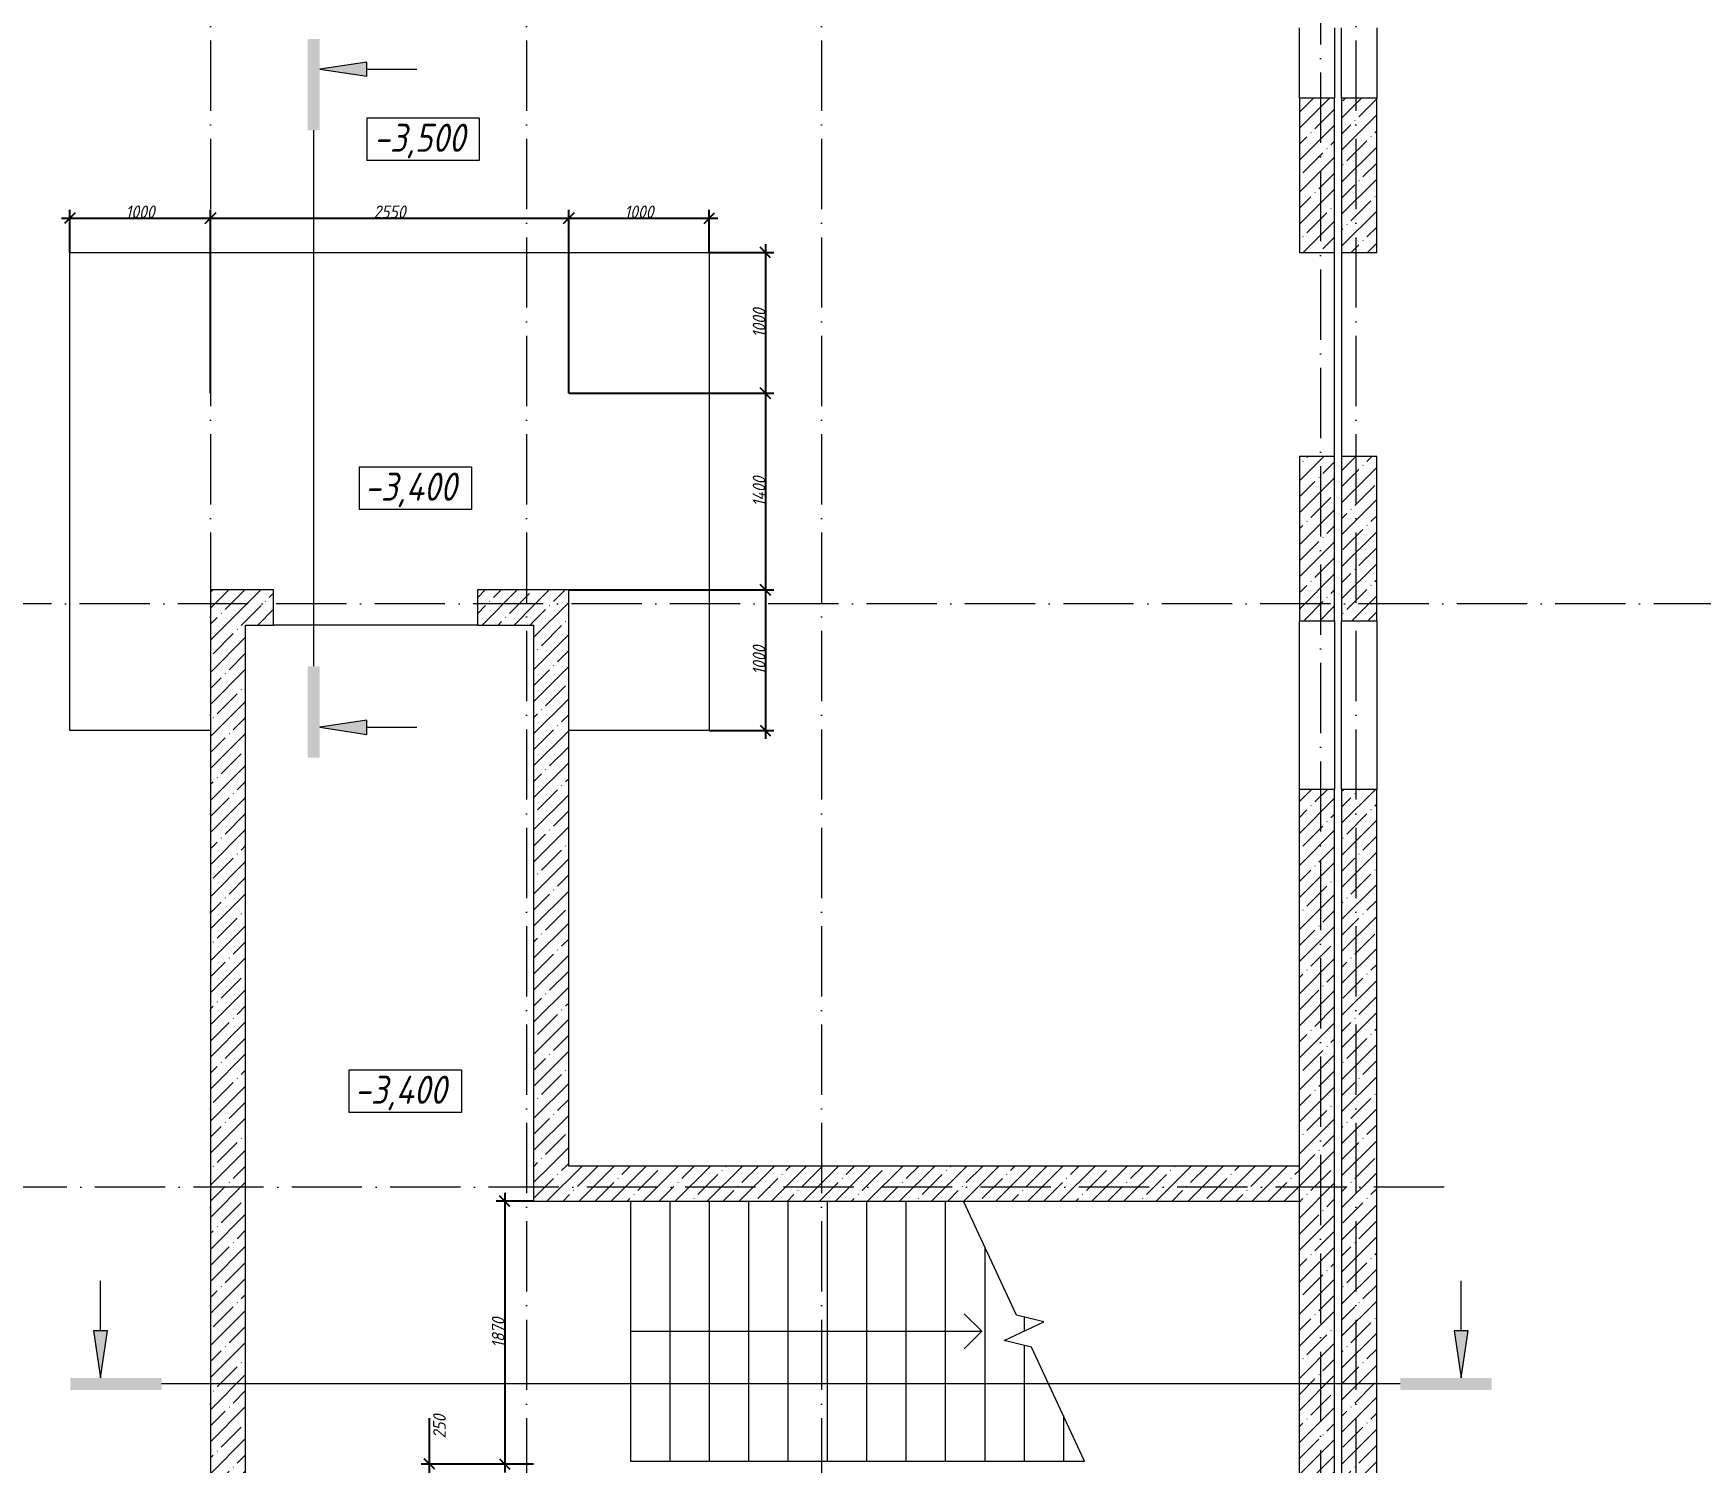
# Model space of a CAD drawing. Header units: millimetres. Extents: x -356862 to 418287, y 0 to 839748.
# Drawn here: x -285311 to -273446, y 515987 to 526157 of the extents above; entities that cross this region are included whole.
import ezdxf

# ---------------------------------------------------------------- set-up
doc = ezdxf.new("R2010")
doc.units = ezdxf.units.MM
doc.linetypes.add('50_200_ШТРИХ_1Т_ш5_п1_п1_', pattern=[700, 500, -100, 0, -100])
for name, color, linetype, lineweight in [('A-____-____-DIMS', 7, 'Continuous', 9), ('A-____-NOTE-TEXT', 7, 'Continuous', 9), ('A-____-NOTE-TEXT-1', 7, 'Continuous', 5), ('A-DETL-GENF-OTLN-2', 7, 'Continuous', 5), ('A-FLOR-____-OTLN', 7, 'Continuous', 9), ('A-WALL-____-MCUT-1', 7, 'Continuous', 9), ('A-WALL-____-OTLN', 7, 'Continuous', 9), ('A-WALL-____-PATT-1', 7, 'Continuous', 9), ('G-____-____-DIMS', 7, 'Continuous', 9), ('S-GRID-____-OTLN-1', 7, '50_200_ШТРИХ_1Т_ш5_п1_п1_', 9), ('S-STRS-____-MBND', 7, 'Continuous', 9), ('S-STRS-____-OTLN-1', 7, 'Continuous', 9)]:
    doc.layers.add(name, color=color, linetype=linetype, lineweight=lineweight)
doc.layers.add('A-DETL-GENF-OTLN-3', color=9, linetype='Continuous', lineweight=9, true_color=0x808080)
doc.styles.add('ISOCPEUR_I_2', font='isocpeui.ttf', dxfattribs={"width": 0.85, "height": 2.3})
doc.styles.add('ISOCPEUR_I_7', font='isocpeui.ttf', dxfattribs={"width": 0.9, "height": 90})
doc.dimstyles.new('ISO-1_8_0_9К_СРЕДНИЙ_Кладочные', dxfattribs={"dimscale": 304.8, "dimtxt": 89.638306, "dimasz": 0.246063, "dimexe": 0.19685, "dimexo": 0, "dimgap": 0, "dimtad": 1, "dimdec": 3, "dimrnd": 0.001, "dimdsep": 46, "dimtxsty": 'ISOCPEUR_I_7', "dimblk1": 'OBLIQUE', "dimblk2": 'OBLIQUE', "dimsah": 1, "dimcen": 0.09, "dimdle": 0.19685, "dimazin": 0, "dimtfac": 1, "dimtdec": 4, "dimtix": 1, "dimtmove": 2, "dimatfit": 3, "dimfxl": 1, "dimtvp": 1, "dimtolj": 1, "dimtzin": 0, "dimarcsym": 2})
doc.dimstyles.new('ISO-1_8_0_9К_СРЕДНИЙ_Кладочные_1', dxfattribs={"dimscale": 304.8, "dimtxt": 89.638306, "dimasz": 0.246063, "dimexe": 0.19685, "dimexo": 0, "dimgap": 0, "dimtad": 1, "dimdec": 3, "dimrnd": 0.001, "dimdsep": 46, "dimtxsty": 'ISOCPEUR_I_7', "dimblk1": 'OBLIQUE', "dimblk2": 'OBLIQUE', "dimsah": 1, "dimcen": 0.09, "dimdle": 0.19685, "dimazin": 0, "dimtfac": 1, "dimtdec": 4, "dimtix": 1, "dimtmove": 0, "dimatfit": 3, "dimfxl": 1, "dimtvp": 1, "dimtolj": 1, "dimtzin": 0, "dimarcsym": 2})
pattern_1 = [(45, (-350751.34, 459015.94), (-114.04925, 114.04925), []), (45, (-350637.3, 459015.94), (-114.04925, 114.04925), [201.612, -40.322, 3.353, -36.97])]

# ---------------------------------------------------------------- blocks, each defined once
blk = doc.blocks.new('DET_L_Имитация разреза_ISO2-5 - Вправо-35541910-АР1_Кладочный план подвала в осях 1-64_Ю-ЯЯ')
at = {"layer": 'A-DETL-GENF-OTLN-3'}
blk.add_line((143, 0), (3957, 0), dxfattribs=at)
blk = doc.blocks.new('DET_L_Имитация разреза_ISO2-5 - Низ-28995336-АР1_Кладочный план подвала в осях 1-64_Ю-ЯЯ')
at = {"layer": 'A-DETL-GENF-OTLN-3'}
blk.add_line((143, 0), (8957, 0), dxfattribs=at)
blk = doc.blocks.new('Высотные отметки - 9_5х3_5_h_-17668430-АР1_Кладочный план подвала в осях 1-64_Ю-ЯЯ')
at = {"layer": 'G-____-____-DIMS'}
for p, q in [((-4, 3), (-4, 0)), ((4, 3), (-4, 3)), ((4, 3), (4, 0)), ((4, 0), (-4, 0))]:
    blk.add_line(p, q, dxfattribs=at)
blk = doc.blocks.new('_Oblique')
at = {"color": 0, "linetype": 'ByBlock', "lineweight": -2}
blk.add_line((-0.5, -0.5), (0.5, 0.5), dxfattribs=at)
blk = doc.blocks.new('*D8407')
at = {"layer": 'A-____-____-DIMS', "color": 0, "lineweight": -2, "transparency": 16777216}
for p, q in [((-280102, 524657), (-280102, 523537)), ((-280501, 524597), (-280042, 524597)), ((-281501, 523597), (-280042, 523597))]:
    blk.add_line(p, q, dxfattribs=at)
at = {"layer": 'Defpoints', "color": 0, "transparency": 16777216}
for p in [(-280501, 524597), (-281501, 523597), (-280102, 523597)]:
    blk.add_point(p, dxfattribs=at)
at = {"layer": 'A-____-____-DIMS', "color": 0, "lineweight": -2, "transparency": 16777216, "xscale": 75, "yscale": 75, "zscale": 75}
for p, rotation in [((-280102, 524597), 90), ((-280102, 523597), 270)]:
    blk.add_blockref('_Oblique', p, dxfattribs=dict(at, rotation=rotation))
at = {"layer": 'A-____-____-DIMS', "color": 0, "transparency": 16777216, "insert": (-280147, 524097), "char_height": 90, "width": 504.73, "attachment_point": 5, "rotation": 90, "style": 'ISOCPEUR_I_7'}
blk.add_mtext('\\A1;1000', dxfattribs=at)
blk = doc.blocks.new('*D8408')
at = {"layer": 'A-____-____-DIMS', "color": 0, "lineweight": -2, "transparency": 16777216}
for p, q in [((-281501, 523597), (-280042, 523597)), ((-280102, 523657), (-280102, 522137)), ((-281501, 522197), (-280042, 522197))]:
    blk.add_line(p, q, dxfattribs=at)
at = {"layer": 'Defpoints', "color": 0, "transparency": 16777216}
for p in [(-281501, 523597), (-281501, 522197), (-280102, 522197)]:
    blk.add_point(p, dxfattribs=at)
at = {"layer": 'A-____-____-DIMS', "color": 0, "lineweight": -2, "transparency": 16777216, "xscale": 75, "yscale": 75, "zscale": 75}
for p, rotation in [((-280102, 523597), 90), ((-280102, 522197), 270)]:
    blk.add_blockref('_Oblique', p, dxfattribs=dict(at, rotation=rotation))
at = {"layer": 'A-____-____-DIMS', "color": 0, "transparency": 16777216, "insert": (-280147, 522897), "char_height": 90, "width": 521.28, "attachment_point": 5, "rotation": 90, "style": 'ISOCPEUR_I_7'}
blk.add_mtext('\\A1;1400', dxfattribs=at)
blk = doc.blocks.new('*D8409')
at = {"layer": 'A-____-____-DIMS', "color": 0, "lineweight": -2, "transparency": 16777216}
for p, q in [((-281501, 522197), (-280042, 522197)), ((-280102, 522257), (-280102, 521137)), ((-280501, 521197), (-280042, 521197))]:
    blk.add_line(p, q, dxfattribs=at)
at = {"layer": 'Defpoints', "color": 0, "transparency": 16777216}
for p in [(-281501, 522197), (-280501, 521197), (-280102, 521197)]:
    blk.add_point(p, dxfattribs=at)
at = {"layer": 'A-____-____-DIMS', "color": 0, "lineweight": -2, "transparency": 16777216, "xscale": 75, "yscale": 75, "zscale": 75}
for p, rotation in [((-280102, 522197), 90), ((-280102, 521197), 270)]:
    blk.add_blockref('_Oblique', p, dxfattribs=dict(at, rotation=rotation))
at = {"layer": 'A-____-____-DIMS', "color": 0, "transparency": 16777216, "insert": (-280147, 521697), "char_height": 90, "width": 504.73, "attachment_point": 5, "rotation": 90, "style": 'ISOCPEUR_I_7'}
blk.add_mtext('\\A1;1000', dxfattribs=at)
blk = doc.blocks.new('*D8410')
at = {"layer": 'A-____-____-DIMS', "color": 0, "lineweight": -2, "transparency": 16777216}
for p, q in [((-285051, 524597), (-285051, 524902)), ((-284051, 523597), (-284051, 524902)), ((-285111, 524842), (-283991, 524842))]:
    blk.add_line(p, q, dxfattribs=at)
at = {"layer": 'Defpoints', "color": 0, "transparency": 16777216}
for p in [(-284051, 524842), (-285051, 524597), (-284051, 523597)]:
    blk.add_point(p, dxfattribs=at)
at = {"layer": 'A-____-____-DIMS', "color": 0, "lineweight": -2, "transparency": 16777216, "xscale": 75, "yscale": 75, "zscale": 75, "rotation": 180}
blk.add_blockref('_Oblique', (-285051, 524842), dxfattribs=at)
at = {"layer": 'A-____-____-DIMS', "color": 0, "lineweight": -2, "transparency": 16777216, "xscale": 75, "yscale": 75, "zscale": 75}
blk.add_blockref('_Oblique', (-284051, 524842), dxfattribs=at)
at = {"layer": 'A-____-____-DIMS', "color": 0, "transparency": 16777216, "insert": (-284551, 524887), "char_height": 90, "width": 504.73, "attachment_point": 5, "style": 'ISOCPEUR_I_7'}
blk.add_mtext('\\A1;1000', dxfattribs=at)
blk = doc.blocks.new('*D8411')
at = {"layer": 'A-____-____-DIMS', "color": 0, "lineweight": -2, "transparency": 16777216}
for p, q in [((-284051, 523597), (-284051, 524902)), ((-281501, 523597), (-281501, 524902)), ((-284111, 524842), (-281441, 524842))]:
    blk.add_line(p, q, dxfattribs=at)
at = {"layer": 'Defpoints', "color": 0, "transparency": 16777216}
for p in [(-281501, 524842), (-284051, 523597), (-281501, 523597)]:
    blk.add_point(p, dxfattribs=at)
at = {"layer": 'A-____-____-DIMS', "color": 0, "lineweight": -2, "transparency": 16777216, "xscale": 75, "yscale": 75, "zscale": 75, "rotation": 180}
blk.add_blockref('_Oblique', (-284051, 524842), dxfattribs=at)
at = {"layer": 'A-____-____-DIMS', "color": 0, "lineweight": -2, "transparency": 16777216, "xscale": 75, "yscale": 75, "zscale": 75}
blk.add_blockref('_Oblique', (-281501, 524842), dxfattribs=at)
at = {"layer": 'A-____-____-DIMS', "color": 0, "transparency": 16777216, "insert": (-282776, 524887), "char_height": 90, "width": 546.1, "attachment_point": 5, "style": 'ISOCPEUR_I_7'}
blk.add_mtext('\\A1;2550', dxfattribs=at)
blk = doc.blocks.new('*D8412')
at = {"layer": 'A-____-____-DIMS', "color": 0, "lineweight": -2, "transparency": 16777216}
for p, q in [((-281501, 523597), (-281501, 524902)), ((-280501, 524597), (-280501, 524902)), ((-281561, 524842), (-280441, 524842))]:
    blk.add_line(p, q, dxfattribs=at)
at = {"layer": 'Defpoints', "color": 0, "transparency": 16777216}
for p in [(-280501, 524842), (-280501, 524597), (-281501, 523597)]:
    blk.add_point(p, dxfattribs=at)
at = {"layer": 'A-____-____-DIMS', "color": 0, "lineweight": -2, "transparency": 16777216, "xscale": 75, "yscale": 75, "zscale": 75, "rotation": 180}
blk.add_blockref('_Oblique', (-281501, 524842), dxfattribs=at)
at = {"layer": 'A-____-____-DIMS', "color": 0, "lineweight": -2, "transparency": 16777216, "xscale": 75, "yscale": 75, "zscale": 75}
blk.add_blockref('_Oblique', (-280501, 524842), dxfattribs=at)
at = {"layer": 'A-____-____-DIMS', "color": 0, "transparency": 16777216, "insert": (-281001, 524887), "char_height": 90, "width": 504.73, "attachment_point": 5, "style": 'ISOCPEUR_I_7'}
blk.add_mtext('\\A1;1000', dxfattribs=at)
blk = doc.blocks.new('*D8317')
at = {"layer": 'A-____-____-DIMS', "color": 0, "lineweight": -2, "transparency": 16777216}
for p, q in [((-281957, 517907), (-281957, 515917)), ((-281751, 517847), (-282017, 517847)), ((-281751, 515977), (-282017, 515977))]:
    blk.add_line(p, q, dxfattribs=at)
at = {"layer": 'Defpoints', "color": 0, "transparency": 16777216}
for p in [(-281751, 517847), (-281957, 515977), (-281751, 515977)]:
    blk.add_point(p, dxfattribs=at)
at = {"layer": 'A-____-____-DIMS', "color": 0, "lineweight": -2, "transparency": 16777216, "xscale": 75, "yscale": 75, "zscale": 75}
for p, rotation in [((-281957, 517847), 90), ((-281957, 515977), 270)]:
    blk.add_blockref('_Oblique', p, dxfattribs=dict(at, rotation=rotation))
at = {"layer": 'A-____-____-DIMS', "color": 0, "transparency": 16777216, "insert": (-282003, 516912), "char_height": 90, "width": 504.73, "attachment_point": 5, "rotation": 90, "style": 'ISOCPEUR_I_7'}
blk.add_mtext('\\A1;1870', dxfattribs=at)
blk = doc.blocks.new('*D8318')
at = {"layer": 'A-____-____-DIMS', "color": 0, "lineweight": -2, "transparency": 16777216}
for p, q in [((-282492, 515977), (-282492, 516303)), ((-282492, 515727), (-282492, 516037)), ((-281751, 515977), (-282552, 515977)), ((-281751, 515727), (-282552, 515727))]:
    blk.add_line(p, q, dxfattribs=at)
at = {"layer": 'Defpoints', "color": 0, "transparency": 16777216}
for p in [(-281751, 515977), (-282492, 515727), (-281751, 515727)]:
    blk.add_point(p, dxfattribs=at)
at = {"layer": 'A-____-____-DIMS', "color": 0, "lineweight": -2, "transparency": 16777216, "xscale": 75, "yscale": 75, "zscale": 75}
for p, rotation in [((-282492, 515977), 90), ((-282492, 515727), 270)]:
    blk.add_blockref('_Oblique', p, dxfattribs=dict(at, rotation=rotation))
at = {"layer": 'A-____-____-DIMS', "color": 0, "transparency": 16777216, "insert": (-282466, 516159), "char_height": 90, "width": 409.58, "attachment_point": 1, "rotation": 90, "line_spacing_factor": 1.149209, "style": 'ISOCPEUR_I_7'}
blk.add_mtext('\\A1;250', dxfattribs=at)

msp = doc.modelspace()

# ---------------------------------------------------------------- hatches: boundary and pattern name
at = {"layer": 'A-____-NOTE-TEXT-1'}
for points in [[(-283272.5476, 525467.0816), (-283272.5476, 526117.0816), (-283359.2842, 526117.0816), (-283359.2842, 525467.0816)], [(-282938.9062, 525851.2335), (-282938.9062, 525951.2335), (-283272.5476, 525901.2335)], [(-283272.5476, 521003.2689), (-283272.5476, 521653.2689), (-283359.2842, 521653.2689), (-283359.2842, 521003.2689)], [(-282938.9062, 521169.1169), (-282938.9062, 521269.1169), (-283272.5476, 521219.1169)], [(-284832.1602, 516590.3512), (-284782.1602, 516923.9927), (-284882.1602, 516923.9927)], [(-275150.0437, 516590.3512), (-275100.0437, 516923.9927), (-275200.0437, 516923.9927)], [(-284882.1602, 516503.6147), (-284398.0083, 516503.6147), (-284398.0083, 516590.3512), (-285048.0083, 516590.3512), (-285048.0083, 516503.6147)], [(-274934.1956, 516503.6147), (-274934.1956, 516590.3512), (-275584.1956, 516590.3512), (-275584.1956, 516503.6147), (-275100.0437, 516503.6147)]]:
    msp.add_hatch(color=256, dxfattribs=at).paths.add_polyline_path(points, flags=0)
at = {"layer": 'A-WALL-____-PATT-1'}
h = msp.add_hatch(dxfattribs=at)
h.set_pattern_fill('FP_1', color=256, style=0, pattern_type=2)
h.set_pattern_definition(pattern_1)
h.paths.add_polyline_path([(-276051.3432, 514196.983), (-276051.3432, 520776.983), (-276301.3432, 520776.983), (-276301.3432, 514196.983)], flags=0)
h.paths.add_polyline_path([(-276301.3432, 521976.983), (-276051.3432, 521976.983), (-276051.3432, 523146.983), (-276301.3432, 523146.983), (-276301.3432, 523121.983)], flags=0)
h.paths.add_polyline_path([(-276051.3432, 524596.983), (-276051.3432, 525696.983), (-276301.3432, 525696.983), (-276301.3432, 524596.983)], flags=0)
h = msp.add_hatch(dxfattribs=at)
h.set_pattern_fill('FP_1', color=256, style=0, pattern_type=2)
h.set_pattern_definition(pattern_1)
h.paths.add_polyline_path([(-275751.3432, 514146.983), (-275751.3432, 520776.983), (-276001.3432, 520776.983), (-276001.3432, 514146.983)], flags=0)
h.paths.add_polyline_path([(-276001.3432, 521976.983), (-275751.3432, 521976.983), (-275751.3432, 523146.983), (-276001.3432, 523146.983), (-276001.3432, 523121.983)], flags=0)
h.paths.add_polyline_path([(-275751.3432, 524596.983), (-275751.3432, 525696.983), (-276001.3432, 525696.983), (-276001.3432, 524596.983)], flags=0)
h = msp.add_hatch(dxfattribs=at)
h.set_pattern_fill('FP_1', color=256, style=0, pattern_type=2)
h.set_pattern_definition(pattern_1)
h.paths.add_polyline_path([(-284051.3432, 514696.983), (-283801.3432, 514696.983), (-283801.3432, 522196.983), (-284051.3432, 522196.983), (-284051.3432, 519469.1464)], flags=0)
h = msp.add_hatch(dxfattribs=at)
h.set_pattern_fill('FP_1', color=256, style=0, pattern_type=2)
h.set_pattern_definition(pattern_1)
h.paths.add_polyline_path([(-282151.3432, 521946.983), (-281751.3432, 521946.983), (-281751.3432, 522196.983), (-282151.3432, 522196.983)], flags=0)
h.paths.add_polyline_path([(-283601.3432, 521946.983), (-283601.3432, 522196.983), (-283801.3432, 522196.983), (-283801.3432, 521946.983)], flags=0)
h = msp.add_hatch(dxfattribs=at)
h.set_pattern_fill('FP_1', color=256, style=0, pattern_type=2)
h.set_pattern_definition(pattern_1)
h.paths.add_polyline_path([(-281751.3432, 518096.983), (-281501.3432, 518096.983), (-281501.3432, 522196.983), (-281751.3432, 522196.983), (-281751.3432, 519469.1464)], flags=0)
h = msp.add_hatch(dxfattribs=at)
h.set_pattern_fill('FP_1', color=256, style=0, pattern_type=2)
h.set_pattern_definition(pattern_1)
h.paths.add_polyline_path([(-276301.3432, 517846.983), (-276301.3432, 518096.983), (-281751.3432, 518096.983), (-281751.3432, 517846.983), (-276531.8226, 517846.983)], flags=0)

# ---------------------------------------------------------------- linework, layer by layer
at = {"layer": 'A-____-NOTE-TEXT'}
for p, q in [((-282938.9062, 525951.2335), (-283272.5476, 525901.2335)), ((-283272.5476, 525901.2335), (-282938.9062, 525851.2335)), ((-282938.9062, 525851.2335), (-282938.9062, 525951.2335)), ((-282938.9062, 525901.2335), (-282582.6562, 525901.2335)), ((-282938.9062, 521269.1169), (-283272.5476, 521219.1169)), ((-283272.5476, 521219.1169), (-282938.9062, 521169.1169)), ((-282938.9062, 521169.1169), (-282938.9062, 521269.1169)), ((-282938.9062, 521219.1169), (-282582.6562, 521219.1169)), ((-284832.1602, 516923.9927), (-284832.1602, 517280.2427)), ((-275150.0437, 516923.9927), (-275150.0437, 517280.2427)), ((-284782.1602, 516923.9927), (-284882.1602, 516923.9927)), ((-284882.1602, 516923.9927), (-284832.1602, 516590.3512)), ((-284832.1602, 516590.3512), (-284782.1602, 516923.9927)), ((-275200.0437, 516923.9927), (-275150.0437, 516590.3512)), ((-275100.0437, 516923.9927), (-275200.0437, 516923.9927)), ((-275150.0437, 516590.3512), (-275100.0437, 516923.9927))]:
    msp.add_line(p, q, dxfattribs=at)
at = {"layer": 'A-FLOR-____-OTLN'}
for p, q in [((-285051.3432, 524596.983), (-280501.3432, 524596.983)), ((-285051.3432, 521196.983), (-285051.3432, 524596.983)), ((-280501.3432, 524596.983), (-280501.3432, 521196.983)), ((-276051.3432, 523146.983), (-276051.3432, 524596.983)), ((-276001.3432, 524596.983), (-276001.3432, 523146.983)), ((-282151.3432, 521946.983), (-283601.3432, 521946.983)), ((-282151.3432, 521946.983), (-283601.3432, 521946.983)), ((-284051.3432, 521196.983), (-285051.3432, 521196.983)), ((-280501.3432, 521196.983), (-281501.3432, 521196.983))]:
    msp.add_line(p, q, dxfattribs=at)
at = {"layer": 'A-WALL-____-MCUT-1'}
for p, q in [((-276301.3432, 525696.983), (-276301.3432, 524596.983)), ((-276051.3432, 525696.983), (-276301.3432, 525696.983)), ((-276051.3432, 524596.983), (-276051.3432, 525696.983)), ((-275751.3432, 525696.983), (-276001.3432, 525696.983)), ((-276001.3432, 525696.983), (-276001.3432, 524596.983)), ((-275751.3432, 524596.983), (-275751.3432, 525696.983)), ((-276301.3432, 524596.983), (-276051.3432, 524596.983)), ((-276001.3432, 524596.983), (-275751.3432, 524596.983)), ((-276301.3432, 523146.983), (-276301.3432, 521976.983)), ((-276051.3432, 523146.983), (-276301.3432, 523146.983)), ((-276051.3432, 521976.983), (-276051.3432, 523146.983)), ((-275751.3432, 523146.983), (-276001.3432, 523146.983)), ((-276001.3432, 523146.983), (-276001.3432, 521976.983)), ((-275751.3432, 521976.983), (-275751.3432, 523146.983)), ((-283601.3432, 522196.983), (-284051.3432, 522196.983)), ((-284051.3432, 522196.983), (-284051.3432, 514696.983)), ((-283601.3432, 521946.983), (-283601.3432, 522196.983)), ((-281501.3432, 522196.983), (-282151.3432, 522196.983)), ((-282151.3432, 522196.983), (-282151.3432, 521946.983)), ((-281501.3432, 518096.983), (-281501.3432, 522196.983)), ((-283801.3432, 514696.983), (-283801.3432, 521946.983)), ((-283801.3432, 521946.983), (-283601.3432, 521946.983)), ((-282151.3432, 521946.983), (-281751.3432, 521946.983)), ((-281751.3432, 521946.983), (-281751.3432, 517846.983)), ((-276301.3432, 521976.983), (-276051.3432, 521976.983)), ((-276001.3432, 521976.983), (-275751.3432, 521976.983)), ((-276051.3432, 520776.983), (-276301.3432, 520776.983)), ((-276301.3432, 514196.983), (-276301.3432, 520776.983)), ((-276051.3432, 514196.983), (-276051.3432, 520776.983)), ((-275751.3432, 520776.983), (-276001.3432, 520776.983)), ((-276001.3432, 520776.983), (-276001.3432, 514146.983)), ((-275751.3432, 514146.983), (-275751.3432, 520776.983)), ((-276301.3432, 518096.983), (-281501.3432, 518096.983)), ((-276301.3432, 517846.983), (-276301.3432, 518096.983)), ((-281751.3432, 517846.983), (-276301.3432, 517846.983))]:
    msp.add_line(p, q, dxfattribs=at)
at = {"layer": 'A-WALL-____-OTLN'}
for p, q in [((-276301.3432, 525696.983), (-276301.3432, 526196.983)), ((-276051.3432, 526196.983), (-276051.3432, 525696.983)), ((-276001.3432, 525696.983), (-276001.3432, 526196.983)), ((-275751.3432, 526196.983), (-275751.3432, 525696.983)), ((-276301.3432, 520776.983), (-276301.3432, 521976.983)), ((-276051.3432, 521976.983), (-276051.3432, 520776.983)), ((-276001.3432, 520776.983), (-276001.3432, 521976.983)), ((-275751.3432, 521976.983), (-275751.3432, 520776.983))]:
    msp.add_line(p, q, dxfattribs=at)
at = {"layer": 'S-GRID-____-OTLN-1'}
for p, q in [((-284051.3432, 549908.7924), (-284051.3432, 511907.5288)), ((-281801.3432, 549908.7924), (-281801.3432, 499110.3507)), ((-279701.3432, 549908.7924), (-279701.3432, 499110.3507)), ((-275901.3432, 549908.7924), (-275901.3432, 499110.3507)), ((-276151.3432, 549680.9515), (-276151.3432, 499429.186)), ((-246676.9366, 522096.983), (-355420.1134, 522096.983)), ((-275271.3028, 517946.983), (-355420.1134, 517946.983))]:
    msp.add_line(p, q, dxfattribs=at)
at = {"layer": 'S-STRS-____-MBND'}
for p, q in [((-278314.1705, 517035.2714), (-278692.6778, 517846.983)), ((-278402.9538, 516855.9489), (-278119.7326, 516988.0171)), ((-278119.7326, 516988.0171), (-278314.1705, 517035.2714)), ((-278208.516, 516808.6945), (-278402.9538, 516855.9489)), ((-277830.0087, 515996.983), (-278208.516, 516808.6945))]:
    msp.add_line(p, q, dxfattribs=at)
at = {"layer": 'S-STRS-____-OTLN-1'}
for p, q in [((-281061.3432, 517846.983), (-281061.3432, 515996.983)), ((-281061.3432, 517846.983), (-281061.3432, 515996.983)), ((-280781.3432, 517846.983), (-280781.3432, 515996.983)), ((-280781.3432, 517846.983), (-280781.3432, 515996.983)), ((-280501.3432, 517846.983), (-280501.3432, 515996.983)), ((-280501.3432, 517846.983), (-280501.3432, 515996.983)), ((-280221.3432, 517846.983), (-280221.3432, 515996.983)), ((-280221.3432, 517846.983), (-280221.3432, 515996.983)), ((-279941.3432, 517846.983), (-279941.3432, 515996.983)), ((-279941.3432, 517846.983), (-279941.3432, 515996.983)), ((-279661.3432, 517846.983), (-279661.3432, 515996.983)), ((-279661.3432, 517846.983), (-279661.3432, 515996.983)), ((-279381.3432, 517846.983), (-279381.3432, 515996.983)), ((-279381.3432, 517846.983), (-279381.3432, 515996.983)), ((-279101.3432, 517846.983), (-279101.3432, 515996.983)), ((-279101.3432, 517846.983), (-279101.3432, 515996.983)), ((-278821.3432, 517846.983), (-278821.3432, 515996.983)), ((-278821.3432, 517846.983), (-278821.3432, 515996.983)), ((-278541.3432, 517522.4449), (-278541.3432, 515996.983)), ((-278541.3432, 517522.4449), (-278541.3432, 515996.983)), ((-278561.3432, 516921.983), (-278686.3432, 517046.983)), ((-278261.3432, 517022.4328), (-278261.3432, 516921.983)), ((-278261.3432, 517022.4328), (-278261.3432, 516921.983)), ((-281061.3432, 516921.983), (-280781.3432, 516921.983)), ((-280781.3432, 516921.983), (-280501.3432, 516921.983)), ((-280501.3432, 516921.983), (-280221.3432, 516921.983)), ((-280221.3432, 516921.983), (-279941.3432, 516921.983)), ((-279941.3432, 516921.983), (-279661.3432, 516921.983)), ((-279661.3432, 516921.983), (-279381.3432, 516921.983)), ((-279381.3432, 516921.983), (-279101.3432, 516921.983)), ((-279101.3432, 516921.983), (-278821.3432, 516921.983)), ((-278821.3432, 516921.983), (-278561.3432, 516921.983)), ((-278561.3432, 516921.983), (-278686.3432, 516796.983)), ((-278261.3432, 516821.5331), (-278261.3432, 515996.983)), ((-278261.3432, 516821.5331), (-278261.3432, 515996.983)), ((-277981.3432, 516321.521), (-277981.3432, 515996.983)), ((-277981.3432, 516321.521), (-277981.3432, 515996.983)), ((-281061.3432, 515996.983), (-280781.3432, 515996.983)), ((-280781.3432, 515996.983), (-280501.3432, 515996.983)), ((-280501.3432, 515996.983), (-280221.3432, 515996.983)), ((-280221.3432, 515996.983), (-279941.3432, 515996.983)), ((-279941.3432, 515996.983), (-279661.3432, 515996.983)), ((-279661.3432, 515996.983), (-279381.3432, 515996.983)), ((-279381.3432, 515996.983), (-279101.3432, 515996.983)), ((-279101.3432, 515996.983), (-278821.3432, 515996.983)), ((-278821.3432, 515996.983), (-278541.3432, 515996.983)), ((-278541.3432, 515996.983), (-278261.3432, 515996.983)), ((-278261.3432, 515996.983), (-277981.3432, 515996.983)), ((-277981.3432, 515996.983), (-277830.0087, 515996.983))]:
    msp.add_line(p, q, dxfattribs=at)

# ---------------------------------------------------------------- block references
at = {"layer": 'A-DETL-GENF-OTLN-2'}
for name, p, rotation in [('DET_L_Имитация разреза_ISO2-5 - Вправо-35541910-АР1_Кладочный план подвала в осях 1-64_Ю-ЯЯ', (-283315.9159, 521510.1752), 89.99999999999994), ('DET_L_Имитация разреза_ISO2-5 - Низ-28995336-АР1_Кладочный план подвала в осях 1-64_Ю-ЯЯ', (-275441.102, 516546.983), 180)]:
    msp.add_blockref(name, p, dxfattribs=dict(at, rotation=rotation))
at = {"layer": 'G-____-____-DIMS', "xscale": 99.99999999999993, "yscale": 99.99999999999993, "zscale": 99.99999999999993}
for p in [(-282538.2544, 525252.7184), (-282592.9325, 522770.1262), (-282664.8905, 518478.9387)]:
    msp.add_blockref('Высотные отметки - 9_5х3_5_h_-17668430-АР1_Кладочный план подвала в осях 1-64_Ю-ЯЯ', p, dxfattribs=at)

# ---------------------------------------------------------------- texts
at = {"layer": 'G-____-____-DIMS', "char_height": 200, "attachment_point": 1, "line_spacing_factor": 1.149209, "style": 'ISOCPEUR_I_2'}
for s, insert, width in [('-3,500', (-282888.8282, 525514.0095), 841.377075), ('-3,400', (-282953.4658, 523031.4173), 865.279833), ('-3,400', (-283025.4238, 518740.2298), 865.279833)]:
    msp.add_mtext(s, dxfattribs=dict(at, insert=insert, width=width))

# ---------------------------------------------------------------- dimensions: what is measured, and where the dimension line sits
at = {"layer": 'A-____-____-DIMS'}
for base, p1, p2, override, picture, middle in [((-284051.3432, 524841.5606), (-285051.3432, 524596.983), (-284051.3432, 523596.983), {"dimtxt": 400, "dimpost": '<>', "dimfxl": 1414.213562}, '*D8410', (-284551.3432, 524886.5606)), ((-281501.3432, 524841.5606), (-284051.3432, 523596.983), (-281501.3432, 523596.983), {"dimtxt": 400, "dimpost": '<>', "dimfxl": 2550}, '*D8411', (-282776.3432, 524886.5606)), ((-280501.3432, 524841.5606), (-281501.3432, 523596.983), (-280501.3432, 524596.983), {"dimtxt": 400, "dimpost": '<>', "dimfxl": 1414.213562}, '*D8412', (-281001.3432, 524886.5606))]:
    dim = msp.add_linear_dim(base=base, p1=p1, p2=p2, dimstyle='ISO-1_8_0_9К_СРЕДНИЙ_Кладочные', override=override, dxfattribs=at)
    dim.commit()
    dim.dimension.update_dxf_attribs({"geometry": picture, "text_midpoint": middle})
for base, p1, p2, override, picture, middle in [((-280102.3973, 523596.983), (-280501.3432, 524596.983), (-281501.3432, 523596.983), {"dimtxt": 400, "dimpost": '<>', "dimfxl": 1414.213562}, '*D8407', (-280147.3973, 524096.983)), ((-280102.3973, 522196.983), (-281501.3432, 523596.983), (-281501.3432, 522196.983), {"dimtxt": 400, "dimpost": '<>', "dimfxl": 1400}, '*D8408', (-280147.3973, 522896.983)), ((-280102.3973, 521196.983), (-281501.3432, 522196.983), (-280501.3432, 521196.983), {"dimtxt": 400, "dimpost": '<>', "dimfxl": 1414.213562}, '*D8409', (-280147.3973, 521696.983)), ((-281957.383, 515976.983), (-281751.3432, 517846.983), (-281751.3432, 515976.983), {"dimtxt": 400, "dimpost": '<>', "dimfxl": 1870}, '*D8317', (-282002.9625, 516911.983))]:
    dim = msp.add_linear_dim(base=base, p1=p1, p2=p2, angle=90, dimstyle='ISO-1_8_0_9К_СРЕДНИЙ_Кладочные', override=override, dxfattribs=at)
    dim.commit()
    dim.dimension.update_dxf_attribs({"geometry": picture, "text_midpoint": middle})
dim = msp.add_linear_dim(base=(-282492.1791, 515726.983), p1=(-281751.3432, 515976.983), p2=(-281751.3432, 515726.983), angle=90, dimstyle='ISO-1_8_0_9К_СРЕДНИЙ_Кладочные_1', override={"dimtxt": 400, "dimpost": '<>', "dimfxl": 250}, dxfattribs=at)
dim.commit()
dim.dimension.update_dxf_attribs({"geometry": '*D8318', "text_midpoint": (-282406.1473, 516303.4706), "dimtype": 160, "text_rotation": 90})

doc.saveas('drawing.dxf')
